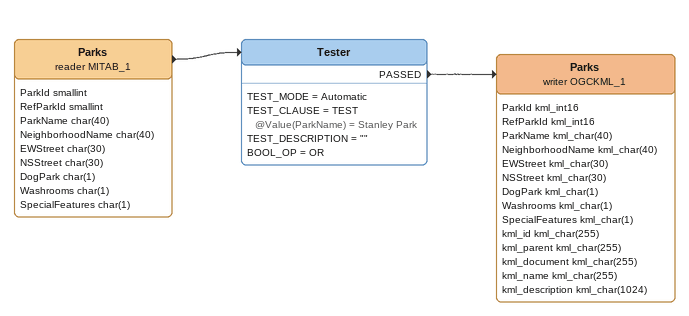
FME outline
Parks (reader MITAB_1)
    attributes: ParkId smallint, RefParkId smallint, ParkName char(40), NeighborhoodName char(40), EWStreet char(30), NSStreet char(30), DogPark char(1), Washrooms char(1), SpecialFeatures char(1)
    -> Tester
Tester
    TEST_MODE = Automatic
    TEST_CLAUSE = TEST @Value(ParkName) = Stanley Park
    TEST_DESCRIPTION = ""
    BOOL_OP = OR
    PASSED -> Parks (writer OGCKML_1)
Parks (writer OGCKML_1)
    attributes: ParkId kml_int16, RefParkId kml_int16, ParkName kml_char(40), NeighborhoodName kml_char(40), EWStreet kml_char(30), NSStreet kml_char(30), DogPark kml_char(1), Washrooms kml_char(1), SpecialFeatures kml_char(1), kml_id kml_char(255), kml_parent kml_char(255), kml_document kml_char(255), kml_name kml_char(255), kml_description kml_char(1024)
